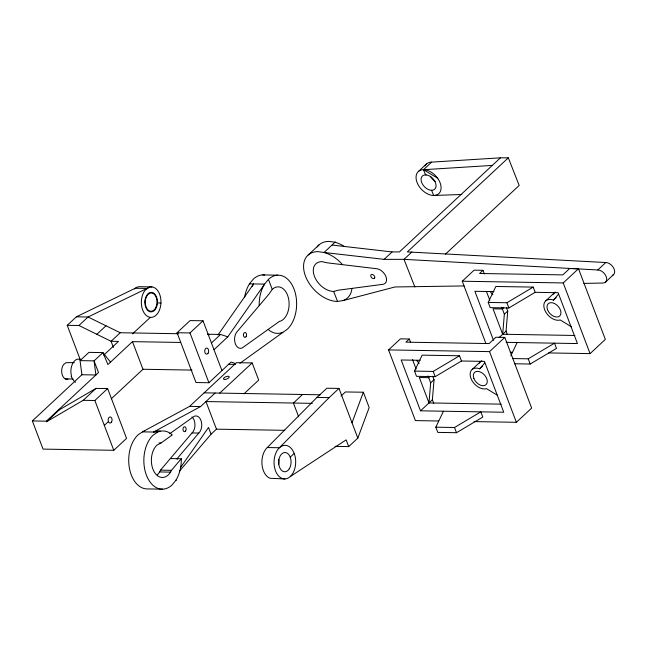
<?xml version="1.0" encoding="UTF-8"?>
<svg xmlns="http://www.w3.org/2000/svg" width="647" height="647" viewBox="0 0 647 647"><rect width="100%" height="100%" fill="white"/><g stroke="black" fill="none" stroke-linecap="round" stroke-linejoin="round"><path stroke-width="0.97" d="M501.199 404.149L428.993 402.927L430.659 382.878L428.015 375.915M433.749 403.372L432.382 399.765L434.048 379.716L432.73 376.239M574.884 335.469L502.679 334.248L504.345 314.199L501.7 307.236M507.442 334.693L506.067 331.086L507.741 311.037L506.415 307.56M335.073 446.373L348.701 446.6L357.831 438.092L352.017 422.79L363.347 392.228L345.425 391.953L341.009 396.061M357.831 438.092L369.17 407.553L363.347 392.228M461.497 361.002L435.196 376.651L416.514 376.328L414.533 371.111L422.143 355.146L459.516 355.777L461.497 361.002L484.433 361.39L503.746 412.236L420.51 410.829L401.197 359.983L420.218 360.298M535.182 292.315L508.882 307.964L490.2 307.648L488.218 302.432L495.837 286.467L533.201 287.098L535.182 292.315L558.118 292.703L577.439 343.557L506.164 342.352M435.827 427.182L454.509 427.497L480.81 411.848L482.799 417.072L456.499 432.714L437.809 432.398L435.827 427.182L443.446 411.217M510.79 355.842L517.131 342.538M157.318 474.785A17.429 11.217 -89 0 0 159.631 471.946L160.513 470.143L192.03 432.956A9.244 5.952 -89 0 0 191.973 416.943M159.631 471.946L170.557 472.124L171.447 470.329L181.257 458.747L170.331 458.561M217.974 335L253.6 283.944A29.115 18.739 -89 0 0 252.209 286.419M213.995 349.703L227.801 336.828L264.583 284.122L268.44 279.375A29.115 18.739 -89 0 1 294.078 289.201A29.115 18.739 -89 0 1 287.365 329.177L239.916 363.274M180.367 467.797L208.528 427.441L211.084 434.169L179.615 470.951M244.639 297.078A29.115 18.739 -89 0 1 249.443 283.871L253.309 279.116A29.115 18.739 -89 0 1 264.623 275.015M272.241 289.371L269.087 293.964L237.522 331.207A9.244 5.952 -89 0 0 235.387 343.905A9.244 5.952 -89 0 0 243.531 347.018L279.431 321.373L280.863 321.009A17.429 11.217 -89 0 0 288.238 297.272A17.429 11.217 -89 0 0 272.241 289.371L268.44 279.375M181.257 458.747L181.322 459.459A29.115 18.739 -89 0 1 175.911 480.22L172.045 484.967A29.115 18.739 -89 0 1 146.408 475.149A29.115 18.739 -89 0 1 153.121 435.164L157.633 432.107A29.115 18.739 -89 0 1 171.867 434.558L172.231 434.986L161.006 443.009L156.922 445.16A17.429 11.217 -89 0 0 153.719 470.959A17.429 11.217 -89 0 0 170.557 472.124M169.668 433.773L192.798 417.25A9.244 5.952 -89 0 1 200.942 420.372A9.244 5.952 -89 0 1 198.807 433.069L177.1 458.674L177.165 459.386M497.672 395.446L486.536 388.661A12.204 7.942 47 0 1 470.943 378.374A12.204 7.942 47 0 1 478.877 368.491L479.71 368.83L484.74 362.983M571.358 326.767L560.229 319.974A12.204 7.942 47 0 1 544.637 309.695A12.204 7.942 47 0 1 552.562 299.804L553.403 300.151L558.426 294.304M134.6 288.942L135.272 288.247A15.261 9.818 -89 0 1 140.278 286.71L151.956 286.912M352.017 422.79L338.996 388.418L329.121 397.63L279.407 447.748L267.26 447.538A16.822 10.829 -89 0 0 262.003 464.473A16.822 10.829 -89 0 0 269.985 478.262L284.931 478.95M267.26 447.538L316.981 397.42L326.897 388.216L338.996 388.418M211.448 342.983L220.587 334.442L227.801 336.828M221.937 370.594L203.012 320.799L190.097 320.58L177.068 332.72L195.992 382.523L208.916 382.741L231.092 362.045L235.589 363.549M67.231 325.32L76.362 316.82L135.272 288.247L146.95 288.441L149.392 287.171A15.261 9.818 -89 0 1 160.836 304.47A15.261 9.818 -89 0 1 146.287 315.501A15.261 9.818 -89 0 1 144.799 290.657L146.95 288.441L88.041 317.006L78.942 325.49L67.231 325.32L80.325 359.861M96.848 334.289L105.979 325.781M80.05 360.63L88.922 352.364L102.93 352.607L110.508 362.118L107.92 364.536L102.93 352.607L94.066 360.872L80.05 360.63L81.902 374.742L32.35 420.938L43.05 449.107L113.783 450.296L126.553 438.391L107.645 388.58L95.991 388.394L59.354 409.81L46.576 421.731L46.366 421.173L98.506 372.559L94.066 360.872L95.91 374.977L81.902 374.742M178.515 333.731L120.221 332.744L111.066 341.284L113.419 347.471M103.819 355.057L118.466 341.406L111.066 341.284L78.942 325.49M110.508 362.118L132.473 341.64L180.513 342.457M46.576 421.731L83.212 400.307L95.991 388.394M83.212 400.307L94.858 400.501L107.645 388.58M111.211 398.867L142.971 369.259L192.005 370.092M177.068 332.72L189.992 332.938L203.012 320.799M104.321 425.402L108.421 421.577M308.215 254.975L319.206 244.728M335.356 241.921L324.034 252.484L317.968 251.634A29.115 18.933 47 0 0 305.635 276.544A29.115 18.933 47 0 0 337.564 301.445L342.959 300.596L394.985 286.969L464.142 285.934M418.455 171.431L426.591 163.845M445.468 254.134L519.177 185.454L508.316 157.836L500.438 157.828L431.638 162.122L423.502 169.708L425.556 174.925M162.688 489.172L147.556 488.914A29.115 18.739 -89 0 1 129.376 467.935A29.115 18.739 -89 0 1 137.989 434.905L142.502 431.856L189.611 406.373L236.495 362.676L252.16 362.935L258.687 380.113L243.951 393.821M215.111 393.02L200.594 406.559L153.476 432.042A29.115 18.739 -89 0 1 160.278 430.983M342.473 264.655L342.037 264.081A29.115 18.933 47 0 0 324.034 252.484L384.124 259.35L392.09 251.926L399.442 251.909L500.438 157.828M508.316 157.836L407.327 251.918L605.778 262.536A7.627 4.966 47 0 1 613.76 268.214A7.627 4.966 47 0 1 612.321 275.371M411.961 251.918L403.995 259.35L384.124 259.35M302.578 394.492L293.406 403.041L298.663 416.846M438.634 420.987L415.406 420.599L388.556 349.914L400.42 338.842L409.3 338.996L410.667 342.603M485.873 343.436L462.241 281.227L474.114 270.163L482.986 270.317L484.36 273.924M409.3 338.996L405.904 342.158L489.14 343.565L495.925 337.241L504.797 337.394L531.656 408.079L516.387 422.305L473.976 421.585M482.986 270.317L479.597 273.479L562.833 274.886L569.619 268.562L578.491 268.715L605.341 339.4L590.08 353.626L548.672 352.922M290.22 457.146L294.215 453.418L292.484 449.997A16.822 10.829 -89 0 0 274.676 456.709A16.822 10.829 -89 0 0 285.869 478.853A16.822 10.829 -89 0 0 294.215 453.418M430.029 376.392L428.678 377.662L419.329 377.5L428.993 402.927M503.722 307.713L502.363 308.975L493.022 308.821L502.679 334.248M430.659 382.878L434.048 379.716M504.345 314.199L507.741 311.037M420.51 410.829L432.382 399.765M499.144 337.54L506.067 331.086M388.556 349.914L489.536 351.62L504.797 337.394M462.241 281.227L563.23 282.941L578.491 268.715M472.181 369.413L480.664 361.503M545.874 300.726L554.35 292.824M479.71 368.83L482.427 366.299M553.403 300.151L556.113 297.62M414.856 286.969L403.995 259.35L597.804 269.969L605.778 262.536M605.495 282.149L613.469 274.716M219.737 393.093L252.16 362.935M211.084 434.169L216.462 429.171L284.809 430.328M132.546 333.828L150.355 317.362M290.333 476.524L346.145 439.871L348.701 446.6M146.279 289.136L149.392 287.171M488.218 302.432L506.9 302.747L533.201 287.098M414.533 371.111L433.215 371.427L459.516 355.777M512.464 358.551L528.203 358.818L554.503 343.169L556.485 348.385L530.184 364.035L514.454 363.768M333.634 291.449L338.106 290.228L382.013 284.437A9.244 6.017 47 0 0 385.927 276.528A9.244 6.017 47 0 0 375.786 268.618L327.398 262.86L321.907 261.631A17.429 11.331 47 0 0 314.523 276.544A17.429 11.331 47 0 0 333.634 291.449L337.564 301.445M492.294 165.414L423.502 169.708L437.421 178.079M461.845 194.48L433.644 195.475L431.589 190.25M583.829 283.418L602.939 283.022A7.627 4.966 47 0 0 606.174 276.495A7.627 4.966 47 0 0 597.804 269.969M262.666 274.918L277.798 275.169M249.443 283.871L264.583 284.122A29.115 18.739 -89 0 0 259.164 304.883L259.229 305.594M493.912 291.619L474.882 291.296L493.483 340.265M76.362 316.82L88.041 317.006L120.221 332.744M220.587 334.442L207.671 334.224L209.499 334.709M510.297 352.275L512.319 352.308M228.318 364.277L235.298 364.398M74.316 362.643L66.091 362.668L63.56 364.593A8.411 5.411 -89 0 0 62.169 374.629A8.411 5.411 -89 0 0 68.032 379.166M71.17 376.497L72.747 379.158A12.204 7.853 -89 0 0 75.456 382.288M65.242 378.883L73.022 379.013M204.137 392.834L320.491 394.791M316.981 397.42L329.121 397.63M312.299 403.356L205.964 401.561L216.462 429.171M189.611 406.373L200.594 406.559M32.35 420.938L46.366 421.173M157.633 432.107L142.502 431.856A29.115 18.739 -89 0 1 144.41 431.161M192.03 432.956L198.807 433.069M159.016 442.969L161.006 443.009M160.513 470.143L171.447 470.329M175.911 480.22L176.372 480.228M157.415 302.78L160.941 303.144M332 245.051L392.09 251.926M80.713 359.352L77.333 359.142A12.204 7.853 -89 0 0 72.278 364.326L71.34 367.181A12.204 7.853 -89 0 0 71.639 376.505M268.254 329.363L268.618 329.784A29.115 18.739 -89 0 0 282.852 332.234M490.297 291.692L492.82 294.708M416.603 360.371L419.127 363.388M563.23 282.941L590.08 353.626M506.9 302.747L508.882 307.964M528.203 358.818L530.184 364.035M486.584 291.87L489.803 300.345M489.536 351.62L516.387 422.305M433.215 371.427L435.196 376.651M454.509 427.497L456.499 432.714M412.535 359.611L416.11 369.025M189.992 332.938L208.916 382.741M132.473 341.64L142.971 369.259M94.858 400.501L113.783 450.296M59.144 409.26L59.354 409.81M351.822 288.416L351.839 288.991A29.115 18.933 47 0 1 342.959 300.596M278.703 459.241A9.632 6.195 -89 0 1 278.728 464.222M425.03 165.899A15.059 9.794 47 0 1 431.638 162.122M317.208 246.944A29.115 18.933 47 0 1 328.959 241.396L335.017 242.237A29.115 18.933 47 0 1 344.455 246.539M435.261 181.33A9.026 5.872 47 0 1 430.481 176.348M145.276 300.159A9.155 5.896 -89 0 1 145.349 302.545M553.048 294.45A12.204 7.942 47 0 1 555.538 292.08M479.354 363.137A12.204 7.942 47 0 1 481.845 360.759M374.67 278.008L374.419 278.339A2.442 1.585 47 0 1 372.559 278.339L372.049 278.008A2.442 1.585 47 0 1 370.885 275.056A2.442 1.585 47 0 1 373.505 275.056A2.442 1.585 47 0 1 374.67 278.008M426.138 174.9L424.383 174.981A9.026 5.872 47 0 0 421.472 181.92L422.337 183.934A9.026 5.872 47 0 0 430.999 190.283L432.754 190.194A9.026 5.872 47 0 0 435.674 183.263L434.8 181.249A9.026 5.872 47 0 0 426.138 174.9M438.318 179.251L435.949 176.146A15.059 9.794 47 0 0 416.28 175.2A15.059 9.794 47 0 0 431.573 195.281A15.059 9.794 47 0 0 438.318 179.251M289.274 468.8A9.632 6.195 -89 0 0 286.443 452.779A9.632 6.195 -89 0 0 278.889 464.821A9.632 6.195 -89 0 0 289.274 468.8M224.663 379.433A3.049 1.229 -20.8 0 0 229.232 377.096A3.049 1.229 -20.8 0 0 225.188 377.031A3.049 1.229 -20.8 0 0 224.663 379.433M156 307.228A9.155 5.896 -89 0 0 151.633 293.002A9.155 5.896 -89 0 0 145.826 306.177A9.155 5.896 -89 0 0 156 307.228M208.075 353.213A3.049 1.965 -89 0 0 207.177 348.143A3.049 1.965 -89 0 0 204.784 351.952A3.049 1.965 -89 0 0 208.075 353.213M111.51 422.111A3.049 1.965 -89 0 0 110.613 417.032A3.049 1.965 -89 0 0 108.219 420.849A3.049 1.965 -89 0 0 111.51 422.111M156.323 307.568A9.77 6.284 -89 0 0 151.665 292.387A9.77 6.284 -89 0 0 145.47 306.443A9.77 6.284 -89 0 0 156.323 307.568M246.119 336.626A2.442 1.569 -89 0 0 245.399 332.566A2.442 1.569 -89 0 0 243.49 335.623A2.442 1.569 -89 0 0 246.119 336.626M185.673 430.91A2.442 1.569 -89 0 0 184.953 426.842A2.442 1.569 -89 0 0 183.036 429.899A2.442 1.569 -89 0 0 185.673 430.91M547.54 309.743A8.411 5.467 47 0 0 559.566 316.132A8.411 5.467 47 0 0 554.827 303.678A8.411 5.467 47 0 0 547.54 309.743M473.855 378.422A8.411 5.467 47 0 0 485.873 384.819A8.411 5.467 47 0 0 481.142 372.357A8.411 5.467 47 0 0 473.855 378.422"/></g></svg>
